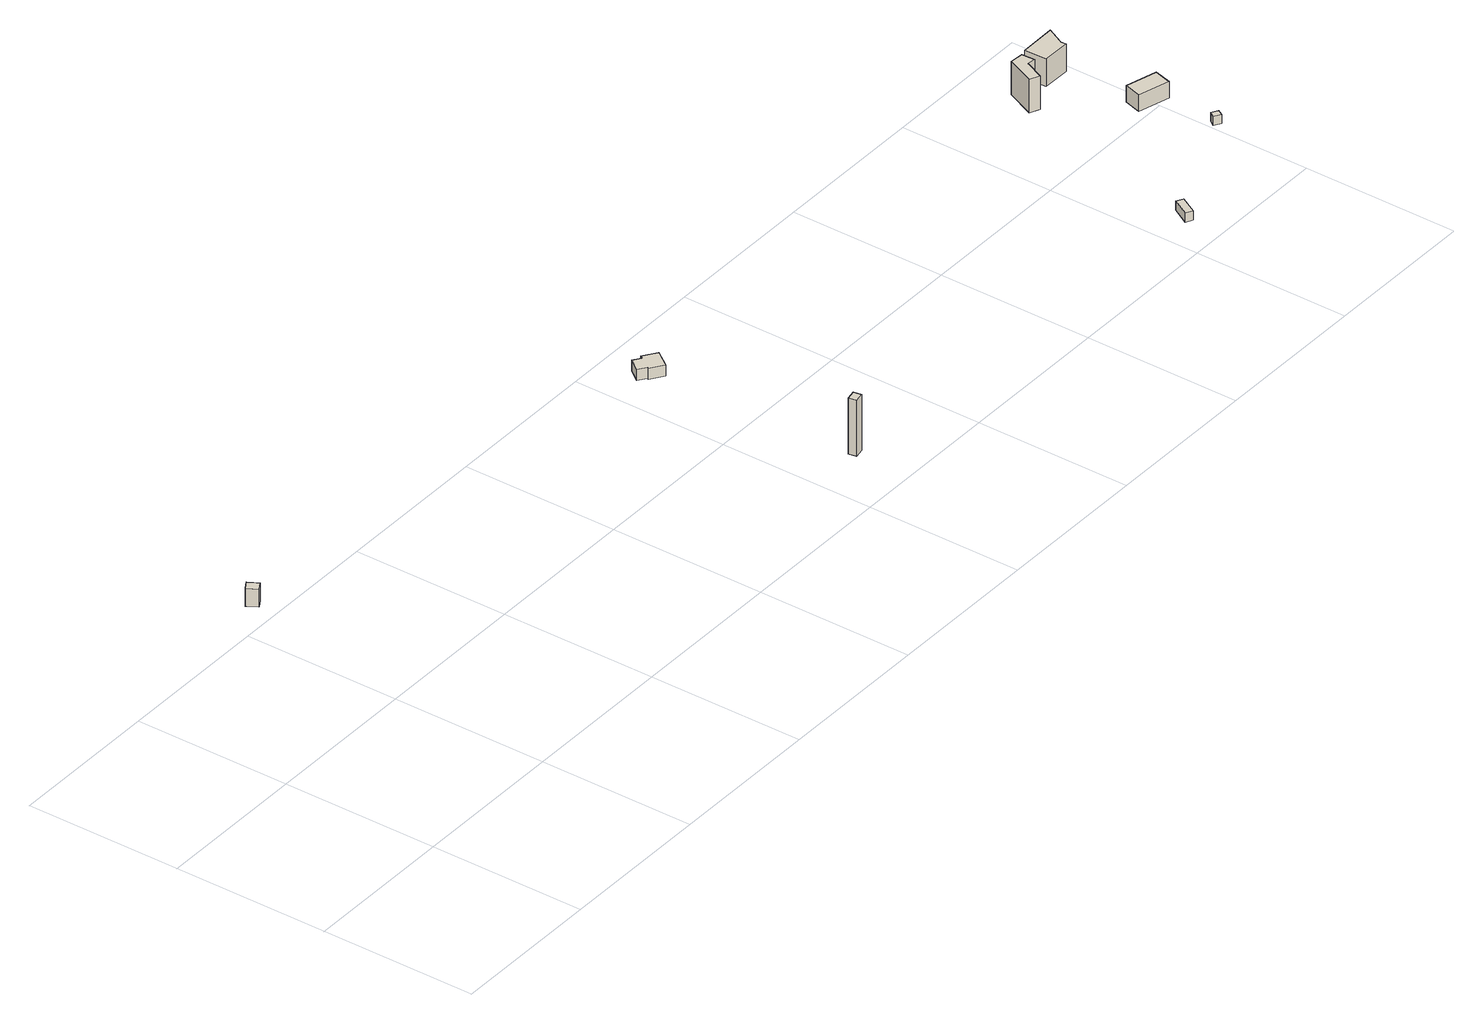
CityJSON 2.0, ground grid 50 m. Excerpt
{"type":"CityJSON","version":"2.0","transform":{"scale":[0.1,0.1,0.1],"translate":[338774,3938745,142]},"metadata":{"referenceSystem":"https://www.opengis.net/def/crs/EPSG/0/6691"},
"CityObjects":{
"building1":{"type":"Building","attributes":{"usage":"411","measuredHeight":7.7,"storeysAboveGround":2,"BuildingIDAttribute.prefecture":"14","BuildingIDAttribute.city":"14151","BuildingDetailAttribute.totalFloorArea":47.6,"BuildingDetailAttribute.buildingFootprintArea":23.8,"BuildingDetailAttribute.buildingStructureType":"601","BuildingDetailAttribute.buildingStructureOrgType":"1","BuildingDetailAttribute.orgUsage":"10","BuildingDetailAttribute.surveyYear":2015,"BuildingLandSlideRiskAttribute.description":"1","BuildingLandSlideRiskAttribute.areaType":"1"},"geometry":[{"type":"Solid","lod":"1","boundaries":[[[[0,1,2,3]],[[2,4,5,3]],[[1,6,4,2]],[[0,7,6,1]],[[3,5,7,0]],[[4,6,7,5]]]]}]},
"building2":{"type":"Building","attributes":{"measuredHeight":21.5,"BuildingIDAttribute.prefecture":"14","BuildingIDAttribute.city":"14151","BuildingDetailAttribute.surveyYear":2015,"BuildingLandSlideRiskAttribute.description":"1","BuildingLandSlideRiskAttribute.areaType":"1"},"geometry":[{"type":"Solid","lod":"1","boundaries":[[[[8,9,10,11]],[[10,12,13,11]],[[9,14,12,10]],[[8,15,14,9]],[[11,13,15,8]],[[12,14,15,13]]]]}]},
"building3":{"type":"Building","attributes":{"usage":"452","measuredHeight":3.8,"storeysAboveGround":1,"BuildingIDAttribute.prefecture":"14","BuildingIDAttribute.city":"14151","BuildingDetailAttribute.totalFloorArea":37.09,"BuildingDetailAttribute.buildingFootprintArea":37.09,"BuildingDetailAttribute.buildingStructureType":"610","BuildingDetailAttribute.buildingStructureOrgType":"2","BuildingDetailAttribute.orgUsage":"193","BuildingDetailAttribute.surveyYear":2015,"BuildingLandSlideRiskAttribute.description":"1","BuildingLandSlideRiskAttribute.areaType":"1"},"geometry":[{"type":"Solid","lod":"1","boundaries":[[[[16,17,18,19,20,21,22,23]],[[22,24,25,23]],[[21,26,24,22]],[[20,27,26,21]],[[19,28,27,20]],[[18,29,28,19]],[[17,30,29,18]],[[16,31,30,17]],[[23,25,31,16]],[[24,26,27,28,29,30,31,25]]]]}]},
"building4":{"type":"Building","attributes":{"measuredHeight":3.4,"BuildingIDAttribute.prefecture":"14","BuildingIDAttribute.city":"14151","BuildingDetailAttribute.surveyYear":2015,"BuildingLandSlideRiskAttribute.description":"1","BuildingLandSlideRiskAttribute.areaType":"1"},"geometry":[{"type":"Solid","lod":"1","boundaries":[[[[32,33,34,35]],[[34,36,37,35]],[[33,38,36,34]],[[32,39,38,33]],[[35,37,39,32]],[[36,38,39,37]]]]}]},
"building5":{"type":"Building","attributes":{"measuredHeight":17.8,"BuildingIDAttribute.prefecture":"14","BuildingIDAttribute.city":"14151","BuildingDetailAttribute.surveyYear":2015,"BuildingLandSlideRiskAttribute.description":"1","BuildingLandSlideRiskAttribute.areaType":"1"},"geometry":[{"type":"Solid","lod":"1","boundaries":[[[[40,41,42,43,44,45]],[[44,46,47,45]],[[43,48,46,44]],[[42,49,48,43]],[[41,50,49,42]],[[40,51,50,41]],[[45,47,51,40]],[[46,48,49,50,51,47]]]]}]},
"building6":{"type":"Building","attributes":{"BuildingIDAttribute.prefecture":"14","BuildingIDAttribute.city":"14151","BuildingDetailAttribute.surveyYear":2015,"BuildingLandSlideRiskAttribute.description":"1","BuildingLandSlideRiskAttribute.areaType":"1"},"geometry":[{"type":"Solid","lod":"1","boundaries":[[[[52,53,54,55]],[[54,56,57,55]],[[53,58,56,54]],[[52,59,58,53]],[[55,57,59,52]],[[56,58,59,57]]]]}]},
"building7":{"type":"Building","attributes":{"usage":"401","measuredHeight":7.7,"storeysAboveGround":1,"BuildingIDAttribute.prefecture":"14","BuildingIDAttribute.city":"14151","BuildingDetailAttribute.totalFloorArea":82.45,"BuildingDetailAttribute.buildingFootprintArea":82.45,"BuildingDetailAttribute.buildingStructureType":"601","BuildingDetailAttribute.buildingStructureOrgType":"1","BuildingDetailAttribute.orgUsage":"61","BuildingDetailAttribute.surveyYear":2015,"BuildingLandSlideRiskAttribute.description":"1","BuildingLandSlideRiskAttribute.areaType":"1"},"geometry":[{"type":"Solid","lod":"1","boundaries":[[[[60,61,62,63]],[[62,64,65,63]],[[61,66,64,62]],[[60,67,66,61]],[[63,65,67,60]],[[64,66,67,65]]]]}]},
"building8":{"type":"Building","attributes":{"measuredHeight":15.7,"BuildingIDAttribute.prefecture":"14","BuildingIDAttribute.city":"14151","BuildingDetailAttribute.surveyYear":2015,"BuildingLandSlideRiskAttribute.description":"1","BuildingLandSlideRiskAttribute.areaType":"1"},"geometry":[{"type":"Solid","lod":"1","boundaries":[[[[68,69,70,71,72]],[[71,73,74,72]],[[70,75,73,71]],[[69,76,75,70]],[[68,77,76,69]],[[72,74,77,68]],[[73,75,76,77,74]]]]}]}
},
"vertices":[
[6,642,536],[32,658,536],[53,625,536],[26,609,536],[53,625,595],[26,609,595],[32,658,595],[6,642,595],
[2164,165,16],[2159,191,16],[2190,197,16],[2195,171,16],[2190,197,202],[2195,171,202],[2159,191,202],[2164,165,202],
[2170,818,6],[2129,847,6],[2132,852,6],[2107,870,6],[2134,907,6],[2158,890,6],[2164,899,6],[2207,869,6],[2164,899,43],[2207,869,43],[2158,890,43],[2134,907,43],[2107,870,43],[2132,852,43],[2129,847,43],[2170,818,43],
[3485,2,125],[3463,14,125],[3494,69,125],[3515,57,125],[3494,69,156],[3515,57,156],[3463,14,156],[3485,2,156],
[3692,774,103],[3735,770,103],[3737,728,103],[3711,730,103],[3683,669,103],[3652,683,103],[3683,669,214],[3652,683,214],[3711,730,214],[3737,728,214],[3735,770,214],[3692,774,214],
[3843,200,155],[3855,218,155],[3875,205,155],[3864,187,155],[3875,205,185],[3864,187,185],[3855,218,185],[3843,200,185],
[3898,434,149],[3882,379,149],[3782,407,149],[3798,462,149],[3782,407,204],[3798,462,204],[3882,379,204],[3898,434,204],
[3865,769,130],[3836,712,130],[3838,695,130],[3748,697,130],[3745,768,130],[3748,697,223],[3745,768,223],[3838,695,223],[3836,712,223],[3865,769,223]
]}
